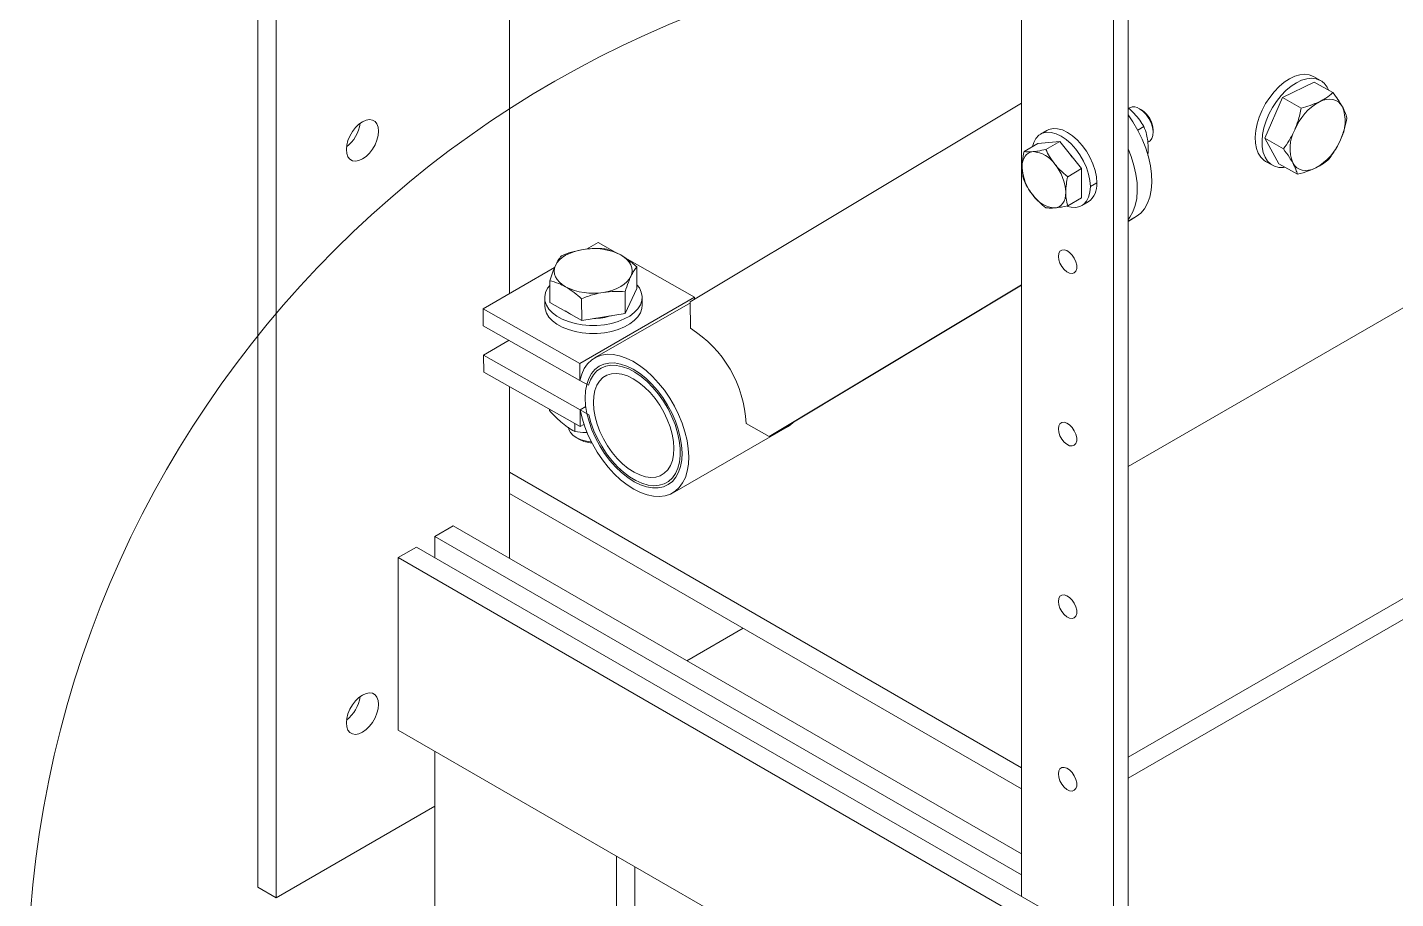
# Model space of a CAD drawing. Header units: millimetres. Extents: x 5983 to 6824, y 1301 to 1895.
# Drawn here: x 6618.8 to 6675, y 1690.2 to 1726 of the extents above; entities that cross this region are included whole.
import ezdxf

# ---------------------------------------------------------------- set-up
doc = ezdxf.new("R2010")
doc.units = ezdxf.units.MM
doc.linetypes.add('SLD-Sólida', pattern=[0])

msp = doc.modelspace()

# ---------------------------------------------------------------- linework, layer by layer
at = {"linetype": 'SLD-Sólida', "lineweight": 18}
for p, q in [((6628.27, 1799.948), (6628.27, 1690.715)), ((6629.019, 1799.517), (6629.019, 1690.283)), ((6659.607, 1690.341), (6659.607, 1784.924)), ((6663.977, 1783.093), (6663.977, 1687.819)), ((6663.378, 1782.748), (6663.378, 1688.164)), ((6663.977, 1707.971), (6762.137, 1764.624)), ((6772.665, 1758.78), (6663.977, 1696.051)), ((6772.665, 1757.914), (6663.977, 1695.185)), ((6638.597, 1732.431), (6638.597, 1715.07)), ((6670.811, 1723.985), (6670.596, 1723.881)), ((6671.022, 1724.048), (6670.811, 1723.985)), ((6671.224, 1724.068), (6671.022, 1724.048)), ((6671.41, 1724.045), (6671.224, 1724.068)), ((6671.506, 1723.908), (6671.305, 1723.888)), ((6671.577, 1723.98), (6671.41, 1724.045)), ((6671.693, 1723.885), (6671.506, 1723.908)), ((6671.868, 1723.815), (6671.585, 1723.975)), ((6669.968, 1723.353), (6669.783, 1723.118)), ((6670.169, 1723.562), (6669.968, 1723.353)), ((6670.38, 1723.739), (6670.169, 1723.562)), ((6670.452, 1723.402), (6670.251, 1723.193)), ((6670.309, 1723.118), (6671.612, 1723.751)), ((6670.596, 1723.881), (6670.38, 1723.739)), ((6670.663, 1723.579), (6670.452, 1723.402)), ((6670.878, 1723.721), (6670.663, 1723.579)), ((6671.094, 1723.825), (6670.878, 1723.721)), ((6671.305, 1723.888), (6671.094, 1723.825)), ((6671.612, 1723.751), (6672.378, 1723.317)), ((6671.86, 1723.82), (6671.693, 1723.885)), ((6659.607, 1722.888), (6646.015, 1714.734)), ((6669.616, 1722.863), (6669.472, 1722.593)), ((6669.579, 1721.442), (6670.309, 1723.118)), ((6669.783, 1723.118), (6669.616, 1722.863)), ((6670.065, 1722.958), (6669.899, 1722.703)), ((6670.251, 1723.193), (6670.065, 1722.958)), ((6670.309, 1723.118), (6671.075, 1722.684)), ((6671.828, 1722.944), (6671.974, 1723.004)), ((6671.974, 1723.004), (6672.117, 1723.039)), ((6672.117, 1723.039), (6672.254, 1723.05)), ((6672.254, 1723.05), (6672.381, 1723.036)), ((6672.381, 1723.036), (6672.499, 1722.996)), ((6672.499, 1722.996), (6672.603, 1722.933)), ((6672.603, 1722.933), (6672.693, 1722.847)), ((6672.693, 1722.847), (6672.766, 1722.739)), ((6664.17, 1722.114), (6663.977, 1722.399)), ((6664.039, 1722.695), (6663.997, 1722.67)), ((6664.529, 1722.603), (6664.439, 1722.655)), ((6664.439, 1722.655), (6664.58, 1722.553)), ((6664.58, 1722.553), (6664.712, 1722.417)), ((6664.712, 1722.417), (6664.826, 1722.255)), ((6664.826, 1722.255), (6664.917, 1722.076)), ((6669.355, 1722.314), (6669.267, 1722.034)), ((6669.472, 1722.593), (6669.355, 1722.314)), ((6669.755, 1722.433), (6669.638, 1722.154)), ((6669.899, 1722.703), (6669.755, 1722.433)), ((6632.152, 1721.716), (6632.048, 1721.535)), ((6632.277, 1721.879), (6632.152, 1721.716)), ((6632.417, 1722.016), (6632.277, 1721.879)), ((6632.563, 1722.12), (6632.417, 1722.016)), ((6632.71, 1722.185), (6632.563, 1722.12)), ((6632.85, 1722.209), (6632.71, 1722.185)), ((6632.975, 1722.191), (6632.85, 1722.209)), ((6633.079, 1722.13), (6632.975, 1722.191)), ((6633.158, 1722.031), (6633.079, 1722.13)), ((6633.207, 1721.898), (6633.158, 1722.031)), ((6633.223, 1721.738), (6633.207, 1721.898)), ((6633.207, 1721.559), (6633.223, 1721.738)), ((6660.646, 1721.768), (6660.382, 1721.615)), ((6660.63, 1721.692), (6660.459, 1721.652)), ((6660.819, 1721.685), (6660.63, 1721.692)), ((6660.723, 1721.805), (6660.646, 1721.768)), ((6660.894, 1721.844), (6660.723, 1721.805)), ((6661.021, 1721.631), (6660.819, 1721.685)), ((6661.083, 1721.837), (6660.894, 1721.844)), ((6661.285, 1721.783), (6661.083, 1721.837)), ((6661.492, 1721.684), (6661.285, 1721.783)), ((6661.7, 1721.543), (6661.492, 1721.684)), ((6664.373, 1721.768), (6664.17, 1722.114)), ((6664.623, 1721.924), (6664.368, 1721.777)), ((6664.549, 1721.408), (6664.373, 1721.768)), ((6664.917, 1722.076), (6664.977, 1721.893)), ((6664.977, 1721.893), (6665.004, 1721.717)), ((6665.004, 1721.717), (6664.995, 1721.559)), ((6665.005, 1721.675), (6665.005, 1721.778)), ((6669.21, 1721.758), (6669.186, 1721.493)), ((6669.267, 1722.034), (6669.21, 1721.758)), ((6669.55, 1721.874), (6669.493, 1721.598)), ((6669.638, 1722.154), (6669.55, 1721.874)), ((6631.92, 1721.156), (6631.904, 1720.977)), ((6631.969, 1721.345), (6631.92, 1721.156)), ((6632.048, 1721.535), (6631.969, 1721.345)), ((6632.975, 1720.999), (6633.079, 1721.18)), ((6633.079, 1721.18), (6633.158, 1721.37)), ((6633.158, 1721.37), (6633.207, 1721.559)), ((6660.276, 1721.23), (6659.706, 1720.901)), ((6660.103, 1721.271), (6660.055, 1721.103)), ((6660.192, 1721.439), (6660.103, 1721.271)), ((6660.311, 1721.567), (6660.192, 1721.439)), ((6661.172, 1721.311), (6660.276, 1721.23)), ((6660.459, 1721.652), (6660.311, 1721.567)), ((6661.172, 1721.311), (6660.601, 1720.981)), ((6661.229, 1721.532), (6661.021, 1721.631)), ((6662.068, 1720.196), (6661.172, 1721.311)), ((6661.436, 1721.391), (6661.229, 1721.532)), ((6661.638, 1721.212), (6661.436, 1721.391)), ((6661.827, 1721.001), (6661.638, 1721.212)), ((6661.902, 1721.364), (6661.7, 1721.543)), ((6662.091, 1721.153), (6661.902, 1721.364)), ((6662.262, 1720.916), (6662.091, 1721.153)), ((6664.696, 1721.043), (6664.549, 1721.408)), ((6664.785, 1721.278), (6664.839, 1721.309)), ((6664.875, 1721.334), (6664.839, 1721.309)), ((6664.951, 1721.428), (6664.875, 1721.334)), ((6664.995, 1721.559), (6664.951, 1721.428)), ((6669.186, 1721.493), (6669.195, 1721.246)), ((6669.195, 1721.246), (6669.237, 1721.022)), ((6669.493, 1721.598), (6669.469, 1721.333)), ((6669.469, 1721.333), (6669.478, 1721.086)), ((6669.579, 1721.442), (6670.345, 1721.008)), ((6670.153, 1720.399), (6669.579, 1721.442)), ((6631.904, 1720.977), (6631.92, 1720.816)), ((6631.92, 1720.816), (6631.969, 1720.684)), ((6631.969, 1720.684), (6632.048, 1720.584)), ((6632.048, 1720.584), (6632.152, 1720.524)), ((6632.417, 1720.53), (6632.563, 1720.595)), ((6632.563, 1720.595), (6632.71, 1720.699)), ((6632.71, 1720.699), (6632.85, 1720.836)), ((6632.85, 1720.836), (6632.975, 1720.999)), ((6659.656, 1720.508), (6659.694, 1720.614)), ((6659.694, 1720.614), (6659.746, 1720.706)), ((6659.746, 1720.706), (6659.811, 1720.781)), ((6659.811, 1720.781), (6659.888, 1720.838)), ((6659.888, 1720.838), (6659.976, 1720.876)), ((6659.976, 1720.876), (6660.074, 1720.895)), ((6661.59, 1720.79), (6661.685, 1720.672)), ((6661.998, 1720.764), (6661.827, 1721.001)), ((6662.146, 1720.508), (6661.998, 1720.764)), ((6662.41, 1720.661), (6662.262, 1720.916)), ((6662.529, 1720.394), (6662.41, 1720.661)), ((6664.097, 1720.697), (6663.977, 1721.003)), ((6664.213, 1720.331), (6664.097, 1720.697)), ((6664.811, 1720.676), (6664.696, 1721.043)), ((6664.893, 1720.315), (6664.811, 1720.676)), ((6669.237, 1721.022), (6669.311, 1720.827)), ((6669.311, 1720.827), (6669.415, 1720.664)), ((6669.415, 1720.664), (6669.546, 1720.539)), ((6669.478, 1721.086), (6669.52, 1720.862)), ((6669.52, 1720.862), (6669.594, 1720.667)), ((6669.546, 1720.539), (6669.614, 1720.495)), ((6669.594, 1720.667), (6669.698, 1720.504)), ((6632.152, 1720.524), (6632.277, 1720.505)), ((6632.277, 1720.505), (6632.417, 1720.53)), ((6659.626, 1720.258), (6659.633, 1720.388)), ((6659.633, 1720.388), (6659.656, 1720.508)), ((6662.068, 1720.196), (6661.497, 1719.867)), ((6662.068, 1719.002), (6662.068, 1720.196)), ((6662.265, 1720.242), (6662.146, 1720.508)), ((6662.354, 1719.972), (6662.265, 1720.242)), ((6662.618, 1720.125), (6662.529, 1720.394)), ((6662.672, 1719.861), (6662.618, 1720.125)), ((6664.295, 1719.969), (6664.213, 1720.331)), ((6664.94, 1719.964), (6664.893, 1720.315)), ((6669.614, 1720.495), (6669.897, 1720.335)), ((6669.698, 1720.504), (6669.829, 1720.378)), ((6669.829, 1720.378), (6669.986, 1720.292)), ((6669.986, 1720.292), (6670.163, 1720.248)), ((6670.153, 1720.399), (6670.919, 1719.965)), ((6670.163, 1720.248), (6670.357, 1720.247)), ((6670.357, 1720.247), (6670.409, 1720.253)), ((6670.807, 1720.321), (6670.733, 1720.429)), ((6670.897, 1720.235), (6670.807, 1720.321)), ((6671.001, 1720.171), (6670.897, 1720.235)), ((6671.118, 1720.132), (6671.001, 1720.171)), ((6671.246, 1720.118), (6671.118, 1720.132)), ((6671.382, 1720.128), (6671.246, 1720.118)), ((6671.525, 1720.164), (6671.382, 1720.128)), ((6671.672, 1720.224), (6671.525, 1720.164)), ((6662.408, 1719.708), (6662.354, 1719.972)), ((6662.426, 1719.458), (6662.408, 1719.708)), ((6662.408, 1719.228), (6662.426, 1719.458)), ((6662.69, 1719.61), (6662.426, 1719.458)), ((6662.69, 1719.61), (6662.672, 1719.861)), ((6664.342, 1719.618), (6664.295, 1719.969)), ((6664.353, 1719.284), (6664.342, 1719.618)), ((6664.928, 1719.316), (6664.952, 1719.629)), ((6664.952, 1719.629), (6664.94, 1719.964)), ((6661.349, 1718.867), (6661.297, 1718.776)), ((6661.387, 1718.974), (6661.349, 1718.867)), ((6661.409, 1719.093), (6661.387, 1718.974)), ((6661.417, 1719.224), (6661.409, 1719.093)), ((6662.068, 1719.002), (6661.497, 1718.673)), ((6662.146, 1718.731), (6662.265, 1718.859)), ((6662.265, 1718.859), (6662.354, 1719.026)), ((6662.354, 1719.026), (6662.408, 1719.228)), ((6664.27, 1718.684), (6664.329, 1718.971)), ((6664.329, 1718.971), (6664.353, 1719.284)), ((6664.775, 1718.774), (6664.869, 1719.03)), ((6664.869, 1719.03), (6664.928, 1719.316)), ((6661.067, 1718.605), (6660.969, 1718.586)), ((6661.155, 1718.644), (6661.067, 1718.605)), ((6661.232, 1718.701), (6661.155, 1718.644)), ((6661.297, 1718.776), (6661.232, 1718.701)), ((6661.485, 1718.65), (6661.638, 1718.613)), ((6661.638, 1718.613), (6661.827, 1718.606)), ((6661.827, 1718.606), (6661.998, 1718.645)), ((6661.998, 1718.645), (6662.146, 1718.731)), ((6662.075, 1718.682), (6662.339, 1718.835)), ((6664.05, 1718.208), (6664.176, 1718.428)), ((6664.176, 1718.428), (6664.27, 1718.684)), ((6664.305, 1718.23), (6664.491, 1718.371)), ((6664.491, 1718.371), (6664.648, 1718.553)), ((6664.648, 1718.553), (6664.775, 1718.774)), ((6663.977, 1718.033), (6664.305, 1718.23)), ((6664.305, 1718.23), (6663.977, 1718.04)), ((6663.977, 1718.114), (6664.05, 1718.208)), ((6640.76, 1716.551), (6640.898, 1716.641)), ((6640.898, 1716.641), (6641.056, 1716.721)), ((6641.056, 1716.721), (6641.23, 1716.788)), ((6641.23, 1716.788), (6641.417, 1716.842)), ((6641.417, 1716.842), (6641.616, 1716.882)), ((6642.23, 1717.167), (6641.762, 1716.897)), ((6642.23, 1717.167), (6643.021, 1716.719)), ((6643.161, 1716.654), (6643.299, 1716.565)), ((6661.115, 1716.599), (6661.132, 1716.718)), ((6661.132, 1716.718), (6661.181, 1716.806)), ((6661.181, 1716.806), (6661.257, 1716.858)), ((6661.257, 1716.858), (6661.355, 1716.866)), ((6661.355, 1716.866), (6661.464, 1716.832)), ((6661.464, 1716.832), (6661.576, 1716.757)), ((6661.576, 1716.757), (6661.681, 1716.65)), ((6661.681, 1716.65), (6661.769, 1716.518)), ((6640.446, 1716.137), (6637.516, 1714.446)), ((6640.43, 1715.992), (6640.443, 1716.111)), ((6640.443, 1716.111), (6640.484, 1716.229)), ((6640.484, 1716.229), (6640.552, 1716.343)), ((6640.552, 1716.343), (6640.644, 1716.45)), ((6640.644, 1716.45), (6640.76, 1716.551)), ((6643.299, 1716.565), (6643.415, 1716.466)), ((6643.339, 1716.539), (6646.19, 1714.925)), ((6643.415, 1716.466), (6643.508, 1716.359)), ((6643.508, 1716.359), (6643.575, 1716.246)), ((6643.575, 1716.246), (6643.616, 1716.129)), ((6643.616, 1716.129), (6643.63, 1716.01)), ((6643.823, 1715.277), (6643.815, 1716.167)), ((6661.132, 1716.461), (6661.115, 1716.599)), ((6661.181, 1716.316), (6661.132, 1716.461)), ((6661.257, 1716.176), (6661.181, 1716.316)), ((6661.355, 1716.055), (6661.257, 1716.176)), ((6661.464, 1715.963), (6661.355, 1716.055)), ((6661.769, 1716.518), (6661.832, 1716.374)), ((6661.832, 1716.374), (6661.865, 1716.231)), ((6661.865, 1716.101), (6661.832, 1715.996)), ((6661.865, 1716.231), (6661.865, 1716.101)), ((6640.253, 1714.711), (6640.246, 1715.6)), ((6640.443, 1715.873), (6640.43, 1715.992)), ((6640.484, 1715.756), (6640.443, 1715.873)), ((6640.552, 1715.643), (6640.484, 1715.756)), ((6640.644, 1715.536), (6640.552, 1715.643)), ((6640.76, 1715.437), (6640.644, 1715.536)), ((6643.415, 1715.551), (6643.299, 1715.451)), ((6643.508, 1715.659), (6643.415, 1715.551)), ((6643.575, 1715.773), (6643.508, 1715.659)), ((6643.616, 1715.89), (6643.575, 1715.773)), ((6643.63, 1716.01), (6643.616, 1715.89)), ((6661.576, 1715.908), (6661.464, 1715.963)), ((6661.681, 1715.895), (6661.576, 1715.908)), ((6661.769, 1715.926), (6661.681, 1715.895)), ((6661.832, 1715.996), (6661.769, 1715.926)), ((6640.077, 1715.118), (6640.04, 1714.944)), ((6640.04, 1714.944), (6640.051, 1714.769)), ((6640.159, 1715.287), (6640.077, 1715.118)), ((6640.248, 1715.406), (6640.159, 1715.287)), ((6640.898, 1715.348), (6640.76, 1715.437)), ((6646.19, 1714.925), (6641.476, 1712.204)), ((6642.642, 1715.159), (6642.444, 1715.12)), ((6642.83, 1715.213), (6642.642, 1715.159)), ((6643.004, 1715.28), (6642.83, 1715.213)), ((6643.161, 1715.36), (6643.004, 1715.28)), ((6643.299, 1715.451), (6643.161, 1715.36)), ((6643.344, 1714.255), (6643.337, 1715.144)), ((6643.344, 1714.255), (6643.823, 1715.277)), ((6643.923, 1715.3), (6643.821, 1715.435)), ((6644.003, 1715.131), (6643.923, 1715.3)), ((6644.037, 1714.957), (6644.003, 1715.131)), ((6644.025, 1714.782), (6644.037, 1714.957)), ((6644.041, 1714.595), (6644.039, 1714.923)), ((6646.19, 1714.925), (6646.19, 1714.839)), ((6649.246, 1709.209), (6659.607, 1715.425)), ((6649.844, 1709.555), (6659.607, 1715.411)), ((6641.476, 1712.204), (6637.516, 1714.446)), ((6637.522, 1713.751), (6637.516, 1714.446)), ((6640.039, 1714.89), (6640.041, 1714.562)), ((6640.041, 1714.562), (6640.054, 1714.441)), ((6640.051, 1714.769), (6640.108, 1714.597)), ((6640.054, 1714.441), (6640.111, 1714.269)), ((6640.108, 1714.597), (6640.211, 1714.433)), ((6640.211, 1714.433), (6640.356, 1714.28)), ((6640.253, 1714.711), (6641.56, 1713.972)), ((6641.56, 1713.972), (6641.552, 1714.861)), ((6646.016, 1714.698), (6642.089, 1712.432)), ((6643.713, 1714.291), (6643.861, 1714.445)), ((6643.861, 1714.445), (6643.965, 1714.61)), ((6643.965, 1714.61), (6644.025, 1714.782)), ((6643.968, 1714.282), (6644.027, 1714.454)), ((6644.027, 1714.454), (6644.041, 1714.595)), ((6646.015, 1714.734), (6646.024, 1713.647)), ((6640.111, 1714.269), (6640.213, 1714.105)), ((6640.213, 1714.105), (6640.359, 1713.951)), ((6640.356, 1714.28), (6640.541, 1714.141)), ((6640.359, 1713.951), (6640.543, 1713.813)), ((6640.541, 1714.141), (6640.76, 1714.02)), ((6640.543, 1713.813), (6640.763, 1713.692)), ((6640.76, 1714.02), (6641.01, 1713.921)), ((6641.06, 1714.251), (6640.876, 1714.359)), ((6641.01, 1713.921), (6641.284, 1713.844)), ((6641.099, 1714.233), (6641.06, 1714.251)), ((6641.284, 1713.844), (6641.576, 1713.792)), ((6641.56, 1713.972), (6643.344, 1714.255)), ((6642.487, 1713.795), (6642.779, 1713.849)), ((6642.779, 1713.849), (6643.054, 1713.927)), ((6643.054, 1713.927), (6643.305, 1714.029)), ((6643.305, 1714.029), (6643.527, 1714.151)), ((6643.308, 1713.701), (6643.529, 1713.823)), ((6643.527, 1714.151), (6643.713, 1714.291)), ((6643.529, 1713.823), (6643.716, 1713.963)), ((6643.716, 1713.963), (6643.863, 1714.117)), ((6643.863, 1714.117), (6643.968, 1714.282)), ((6641.481, 1711.509), (6637.522, 1713.751)), ((6640.763, 1713.692), (6641.013, 1713.592)), ((6641.013, 1713.592), (6641.287, 1713.516)), ((6641.287, 1713.516), (6641.578, 1713.464)), ((6641.576, 1713.792), (6641.878, 1713.766)), ((6641.578, 1713.464), (6641.881, 1713.438)), ((6641.878, 1713.766), (6642.184, 1713.767)), ((6641.881, 1713.438), (6642.187, 1713.439)), ((6642.184, 1713.767), (6642.487, 1713.795)), ((6642.187, 1713.439), (6642.49, 1713.467)), ((6642.49, 1713.467), (6642.782, 1713.521)), ((6642.782, 1713.521), (6643.057, 1713.599)), ((6643.057, 1713.599), (6643.308, 1713.701)), ((6638.579, 1713.153), (6637.532, 1712.548)), ((6637.532, 1712.548), (6637.537, 1711.853)), ((6641.491, 1710.306), (6637.532, 1712.548)), ((6641.476, 1712.204), (6641.481, 1711.509)), ((6641.803, 1712.193), (6641.665, 1711.999)), ((6641.968, 1712.351), (6641.803, 1712.193)), ((6642.158, 1712.469), (6641.968, 1712.351)), ((6642.371, 1712.546), (6642.158, 1712.469)), ((6642.27, 1712.088), (6642.464, 1712.176)), ((6642.603, 1712.58), (6642.371, 1712.546)), ((6642.464, 1712.176), (6642.678, 1712.221)), ((6642.76, 1712.132), (6642.546, 1712.096)), ((6642.852, 1712.572), (6642.603, 1712.58)), ((6642.678, 1712.221), (6642.91, 1712.223)), ((6642.991, 1712.124), (6642.76, 1712.132)), ((6643.112, 1712.521), (6642.852, 1712.572)), ((6642.91, 1712.223), (6643.156, 1712.18)), ((6643.235, 1712.072), (6642.991, 1712.124)), ((6643.381, 1712.427), (6643.112, 1712.521)), ((6643.156, 1712.18), (6643.41, 1712.095)), ((6643.654, 1712.293), (6643.381, 1712.427)), ((6643.928, 1712.121), (6643.654, 1712.293)), ((6644.199, 1711.912), (6643.928, 1712.121)), ((6641.497, 1709.611), (6637.537, 1711.853)), ((6641.558, 1711.769), (6641.481, 1711.509)), ((6641.665, 1711.999), (6641.558, 1711.769)), ((6641.764, 1711.345), (6641.845, 1711.583)), ((6641.845, 1711.583), (6641.958, 1711.789)), ((6642.037, 1711.735), (6641.923, 1711.538)), ((6641.958, 1711.789), (6642.1, 1711.958)), ((6642.181, 1711.896), (6642.037, 1711.735)), ((6642.1, 1711.958), (6642.27, 1712.088)), ((6642.351, 1712.017), (6642.181, 1711.896)), ((6642.29, 1711.484), (6642.43, 1711.623)), ((6642.546, 1712.096), (6642.351, 1712.017)), ((6642.43, 1711.623), (6642.595, 1711.722)), ((6642.595, 1711.722), (6642.782, 1711.779)), ((6642.782, 1711.779), (6642.988, 1711.793)), ((6642.988, 1711.793), (6643.208, 1711.764)), ((6643.208, 1711.764), (6643.438, 1711.692)), ((6643.486, 1711.978), (6643.235, 1712.072)), ((6643.41, 1712.095), (6643.67, 1711.967)), ((6643.438, 1711.692), (6643.673, 1711.578)), ((6643.741, 1711.842), (6643.486, 1711.978)), ((6643.67, 1711.967), (6643.929, 1711.801)), ((6643.673, 1711.578), (6643.908, 1711.425)), ((6643.996, 1711.668), (6643.741, 1711.842)), ((6643.929, 1711.801), (6644.185, 1711.598)), ((6644.244, 1711.458), (6643.996, 1711.668)), ((6644.185, 1711.598), (6644.432, 1711.361)), ((6644.462, 1711.671), (6644.199, 1711.912)), ((6644.713, 1711.399), (6644.462, 1711.671)), ((6638.597, 1711.253), (6638.597, 1704.208)), ((6638.597, 1711.253), (6638.597, 1707.739)), ((6641.84, 1711.307), (6641.481, 1711.509)), ((6641.701, 1710.786), (6641.715, 1711.078)), ((6641.715, 1711.078), (6641.764, 1711.345)), ((6641.923, 1711.538), (6641.84, 1711.307)), ((6642.051, 1710.86), (6642.099, 1711.098)), ((6642.099, 1711.098), (6642.179, 1711.308)), ((6642.179, 1711.308), (6642.29, 1711.484)), ((6643.908, 1711.425), (6644.139, 1711.237)), ((6644.139, 1711.237), (6644.361, 1711.016)), ((6644.483, 1711.216), (6644.244, 1711.458)), ((6644.361, 1711.016), (6644.569, 1710.768)), ((6644.432, 1711.361), (6644.666, 1711.096)), ((6644.708, 1710.946), (6644.483, 1711.216)), ((6644.666, 1711.096), (6644.884, 1710.806)), ((6644.95, 1711.103), (6644.713, 1711.399)), ((6645.168, 1710.785), (6644.95, 1711.103)), ((6641.491, 1710.306), (6641.724, 1710.441)), ((6641.72, 1710.476), (6641.701, 1710.786)), ((6641.773, 1710.151), (6641.72, 1710.476)), ((6642.036, 1710.596), (6642.051, 1710.86)), ((6642.055, 1710.314), (6642.036, 1710.596)), ((6644.569, 1710.768), (6644.759, 1710.497)), ((6644.915, 1710.653), (6644.708, 1710.946)), ((6644.759, 1710.497), (6644.927, 1710.209)), ((6644.884, 1710.806), (6645.081, 1710.496)), ((6645.099, 1710.343), (6644.915, 1710.653)), ((6645.081, 1710.496), (6645.254, 1710.172)), ((6645.364, 1710.45), (6645.168, 1710.785)), ((6645.536, 1710.104), (6645.364, 1710.45)), ((6640.233, 1710.327), (6640.234, 1710.275)), ((6641.491, 1710.306), (6641.573, 1709.957)), ((6641.491, 1710.306), (6641.849, 1710.103)), ((6641.497, 1709.611), (6641.491, 1710.306)), ((6641.573, 1709.957), (6641.685, 1709.603)), ((6641.859, 1709.818), (6641.773, 1710.151)), ((6641.849, 1710.103), (6641.937, 1709.776)), ((6642.108, 1710.018), (6642.055, 1710.314)), ((6642.192, 1709.715), (6642.108, 1710.018)), ((6644.927, 1710.209), (6645.07, 1709.91)), ((6645.07, 1709.91), (6645.185, 1709.606)), ((6645.259, 1710.021), (6645.099, 1710.343)), ((6645.254, 1710.172), (6645.401, 1709.839)), ((6645.391, 1709.693), (6645.259, 1710.021)), ((6645.68, 1709.752), (6645.536, 1710.104)), ((6641.015, 1709.592), (6641.031, 1709.491)), ((6641.031, 1709.491), (6641.095, 1709.365)), ((6641.095, 1709.365), (6641.205, 1709.25)), ((6641.272, 1709.739), (6641.275, 1709.409)), ((6641.651, 1709.7), (6641.497, 1709.611)), ((6641.685, 1709.603), (6641.827, 1709.25)), ((6641.977, 1709.482), (6641.859, 1709.818)), ((6641.937, 1709.776), (6642.056, 1709.446)), ((6642.123, 1709.149), (6641.977, 1709.482)), ((6642.056, 1709.446), (6642.203, 1709.12)), ((6642.307, 1709.411), (6642.192, 1709.715)), ((6642.45, 1709.112), (6642.307, 1709.411)), ((6645.185, 1709.606), (6645.269, 1709.303)), ((6645.288, 1706.889), (6650.002, 1709.61)), ((6645.493, 1709.363), (6645.391, 1709.693)), ((6645.401, 1709.839), (6645.518, 1709.504)), ((6645.563, 1709.04), (6645.493, 1709.363)), ((6645.518, 1709.504), (6645.604, 1709.171)), ((6645.796, 1709.398), (6645.68, 1709.752)), ((6645.88, 1709.048), (6645.796, 1709.398)), ((6648.308, 1709.74), (6649.246, 1709.209)), ((6649.844, 1709.555), (6649.246, 1709.209)), ((6650.002, 1709.61), (6650.107, 1709.679)), ((6650.107, 1709.679), (6650.232, 1709.788)), ((6661.115, 1709.521), (6661.132, 1709.64)), ((6661.132, 1709.383), (6661.115, 1709.521)), ((6661.132, 1709.64), (6661.181, 1709.729)), ((6661.181, 1709.238), (6661.132, 1709.383)), ((6661.181, 1709.729), (6661.257, 1709.78)), ((6661.257, 1709.78), (6661.355, 1709.789)), ((6661.355, 1709.789), (6661.464, 1709.754)), ((6661.464, 1709.754), (6661.576, 1709.68)), ((6661.576, 1709.68), (6661.681, 1709.572)), ((6661.681, 1709.572), (6661.769, 1709.44)), ((6661.769, 1709.44), (6661.832, 1709.297)), ((6641.205, 1709.25), (6641.356, 1709.151)), ((6641.32, 1709.17), (6641.465, 1709.087)), ((6641.356, 1709.151), (6641.54, 1709.073)), ((6641.54, 1709.073), (6641.751, 1709.02)), ((6641.751, 1709.02), (6641.948, 1708.995)), ((6641.827, 1709.25), (6641.996, 1708.903)), ((6641.996, 1708.903), (6642.19, 1708.567)), ((6642.296, 1708.826), (6642.123, 1709.149)), ((6642.203, 1709.12), (6642.378, 1708.804)), ((6642.493, 1708.516), (6642.296, 1708.826)), ((6642.378, 1708.804), (6642.575, 1708.503)), ((6642.619, 1708.824), (6642.45, 1709.112)), ((6642.809, 1708.554), (6642.619, 1708.824)), ((6645.269, 1709.303), (6645.322, 1709.008)), ((6645.322, 1709.008), (6645.341, 1708.725)), ((6645.599, 1708.727), (6645.563, 1709.04)), ((6645.604, 1709.171), (6645.657, 1708.846)), ((6645.657, 1708.846), (6645.676, 1708.535)), ((6645.932, 1708.707), (6645.88, 1709.048)), ((6661.257, 1709.099), (6661.181, 1709.238)), ((6661.355, 1708.978), (6661.257, 1709.099)), ((6661.464, 1708.886), (6661.355, 1708.978)), ((6661.576, 1708.831), (6661.464, 1708.886)), ((6661.681, 1708.818), (6661.576, 1708.831)), ((6661.769, 1708.848), (6661.681, 1708.818)), ((6661.832, 1708.919), (6661.769, 1708.848)), ((6661.832, 1709.297), (6661.865, 1709.153)), ((6661.865, 1709.024), (6661.832, 1708.919)), ((6661.865, 1709.153), (6661.865, 1709.024)), ((6642.19, 1708.567), (6642.406, 1708.248)), ((6642.406, 1708.248), (6642.641, 1707.949)), ((6642.711, 1708.226), (6642.493, 1708.516)), ((6642.575, 1708.503), (6642.792, 1708.223)), ((6642.945, 1707.96), (6642.711, 1708.226)), ((6642.792, 1708.223), (6643.025, 1707.968)), ((6643.017, 1708.305), (6642.809, 1708.554)), ((6643.238, 1708.085), (6643.017, 1708.305)), ((6645.278, 1708.223), (6645.198, 1708.013)), ((6645.326, 1708.462), (6645.278, 1708.223)), ((6645.341, 1708.725), (6645.326, 1708.462)), ((6645.57, 1708.156), (6645.601, 1708.43)), ((6645.601, 1708.43), (6645.599, 1708.727)), ((6645.662, 1708.244), (6645.614, 1707.977)), ((6645.676, 1708.535), (6645.662, 1708.244)), ((6645.951, 1708.38), (6645.932, 1708.707)), ((6645.937, 1708.071), (6645.951, 1708.38)), ((6659.607, 1695.614), (6638.597, 1707.739)), ((6638.597, 1707.739), (6638.597, 1706.874)), ((6642.641, 1707.949), (6642.892, 1707.675)), ((6642.892, 1707.675), (6643.154, 1707.43)), ((6643.192, 1707.724), (6642.945, 1707.96)), ((6643.025, 1707.968), (6643.27, 1707.743)), ((6643.448, 1707.521), (6643.192, 1707.724)), ((6643.469, 1707.896), (6643.238, 1708.085)), ((6643.27, 1707.743), (6643.522, 1707.552)), ((6643.704, 1707.744), (6643.469, 1707.896)), ((6643.939, 1707.63), (6643.704, 1707.744)), ((6644.169, 1707.558), (6643.939, 1707.63)), ((6644.948, 1707.698), (6644.782, 1707.599)), ((6645.087, 1707.837), (6644.948, 1707.698)), ((6645.198, 1708.013), (6645.087, 1707.837)), ((6645.28, 1707.51), (6645.408, 1707.692)), ((6645.408, 1707.692), (6645.505, 1707.908)), ((6645.532, 1707.738), (6645.42, 1707.533)), ((6645.505, 1707.908), (6645.57, 1708.156)), ((6645.614, 1707.977), (6645.532, 1707.738)), ((6645.811, 1707.529), (6645.89, 1707.787)), ((6645.89, 1707.787), (6645.937, 1708.071)), ((6643.154, 1707.43), (6643.424, 1707.219)), ((6643.424, 1707.219), (6643.697, 1707.043)), ((6643.707, 1707.354), (6643.448, 1707.521)), ((6643.522, 1707.552), (6643.778, 1707.399)), ((6643.967, 1707.227), (6643.707, 1707.354)), ((6643.778, 1707.399), (6644.031, 1707.286)), ((6644.221, 1707.141), (6643.967, 1707.227)), ((6644.031, 1707.286), (6644.279, 1707.215)), ((6644.389, 1707.528), (6644.169, 1707.558)), ((6644.467, 1707.099), (6644.221, 1707.141)), ((6644.279, 1707.215), (6644.516, 1707.188)), ((6644.595, 1707.542), (6644.389, 1707.528)), ((6644.699, 1707.1), (6644.467, 1707.099)), ((6644.516, 1707.188), (6644.739, 1707.204)), ((6644.782, 1707.599), (6644.595, 1707.542)), ((6644.914, 1707.146), (6644.699, 1707.1)), ((6644.739, 1707.204), (6644.942, 1707.264)), ((6645.108, 1707.234), (6644.914, 1707.146)), ((6644.942, 1707.264), (6645.124, 1707.367)), ((6645.277, 1707.364), (6645.108, 1707.234)), ((6645.124, 1707.367), (6645.28, 1707.51)), ((6645.42, 1707.533), (6645.277, 1707.364)), ((6645.393, 1706.958), (6645.56, 1707.112)), ((6645.56, 1707.112), (6645.7, 1707.303)), ((6645.7, 1707.303), (6645.811, 1707.529)), ((6638.597, 1706.874), (6638.597, 1704.208)), ((6659.607, 1694.748), (6638.597, 1706.874)), ((6643.697, 1707.043), (6643.971, 1706.905)), ((6643.971, 1706.905), (6644.24, 1706.808)), ((6644.24, 1706.808), (6644.502, 1706.753)), ((6644.502, 1706.753), (6644.751, 1706.74)), ((6644.751, 1706.74), (6644.985, 1706.771)), ((6644.985, 1706.771), (6645.2, 1706.844)), ((6645.2, 1706.844), (6645.393, 1706.958)), ((6635.538, 1705.108), (6636.288, 1705.541)), ((6659.607, 1692.082), (6636.288, 1705.541)), ((6659.607, 1691.217), (6635.538, 1705.108)), ((6635.538, 1705.108), (6635.538, 1704.232)), ((6634.03, 1704.237), (6634.779, 1704.67)), ((6672.491, 1682.905), (6634.779, 1704.67)), ((6671.742, 1682.472), (6634.03, 1704.237)), ((6634.03, 1704.237), (6634.03, 1697.16)), ((6661.132, 1702.563), (6661.181, 1702.651)), ((6661.181, 1702.651), (6661.257, 1702.702)), ((6661.257, 1702.702), (6661.355, 1702.711)), ((6661.355, 1702.711), (6661.464, 1702.677)), ((6661.464, 1702.677), (6661.576, 1702.602)), ((6661.576, 1702.602), (6661.681, 1702.495)), ((6661.115, 1702.444), (6661.132, 1702.563)), ((6661.132, 1702.306), (6661.115, 1702.444)), ((6661.181, 1702.161), (6661.132, 1702.306)), ((6661.257, 1702.021), (6661.181, 1702.161)), ((6661.355, 1701.9), (6661.257, 1702.021)), ((6661.681, 1702.495), (6661.769, 1702.363)), ((6661.769, 1702.363), (6661.832, 1702.219)), ((6661.832, 1702.219), (6661.865, 1702.076)), ((6661.865, 1702.076), (6661.865, 1701.946)), ((6661.464, 1701.808), (6661.355, 1701.9)), ((6661.576, 1701.753), (6661.464, 1701.808)), ((6661.681, 1701.74), (6661.576, 1701.753)), ((6661.769, 1701.77), (6661.681, 1701.74)), ((6661.832, 1701.841), (6661.769, 1701.77)), ((6661.865, 1701.946), (6661.832, 1701.841)), ((6645.872, 1700.009), (6648.182, 1701.342)), ((6632.71, 1698.666), (6632.563, 1698.6)), ((6632.85, 1698.69), (6632.71, 1698.666)), ((6632.975, 1698.672), (6632.85, 1698.69)), ((6633.079, 1698.611), (6632.975, 1698.672)), ((6632.152, 1698.197), (6632.048, 1698.016)), ((6632.277, 1698.36), (6632.152, 1698.197)), ((6632.417, 1698.496), (6632.277, 1698.36)), ((6632.563, 1698.6), (6632.417, 1698.496)), ((6633.158, 1698.512), (6633.079, 1698.611)), ((6633.207, 1698.379), (6633.158, 1698.512)), ((6633.223, 1698.219), (6633.207, 1698.379)), ((6633.207, 1698.04), (6633.223, 1698.219)), ((6631.92, 1697.636), (6631.904, 1697.457)), ((6631.969, 1697.826), (6631.92, 1697.636)), ((6632.048, 1698.016), (6631.969, 1697.826)), ((6632.975, 1697.48), (6633.079, 1697.661)), ((6633.079, 1697.661), (6633.158, 1697.851)), ((6633.158, 1697.851), (6633.207, 1698.04)), ((6631.904, 1697.457), (6631.92, 1697.297)), ((6631.92, 1697.297), (6631.969, 1697.164)), ((6631.969, 1697.164), (6632.048, 1697.065)), ((6632.048, 1697.065), (6632.152, 1697.005)), ((6632.152, 1697.005), (6632.277, 1696.986)), ((6632.277, 1696.986), (6632.417, 1697.01)), ((6632.417, 1697.01), (6632.563, 1697.076)), ((6632.563, 1697.076), (6632.71, 1697.18)), ((6632.71, 1697.18), (6632.85, 1697.317)), ((6632.85, 1697.317), (6632.975, 1697.48)), ((6634.03, 1697.16), (6655.714, 1684.645)), ((6635.538, 1696.289), (6635.538, 1682.188)), ((6661.115, 1695.366), (6661.132, 1695.485)), ((6661.132, 1695.228), (6661.115, 1695.366)), ((6661.132, 1695.485), (6661.181, 1695.574)), ((6661.181, 1695.574), (6661.257, 1695.625)), ((6661.257, 1695.625), (6661.355, 1695.634)), ((6661.355, 1695.634), (6661.464, 1695.599)), ((6661.464, 1695.599), (6661.576, 1695.525)), ((6661.576, 1695.525), (6661.681, 1695.417)), ((6661.681, 1695.417), (6661.769, 1695.285)), ((6661.769, 1695.285), (6661.832, 1695.141)), ((6661.181, 1695.083), (6661.132, 1695.228)), ((6661.257, 1694.944), (6661.181, 1695.083)), ((6661.355, 1694.823), (6661.257, 1694.944)), ((6661.464, 1694.731), (6661.355, 1694.823)), ((6661.576, 1694.676), (6661.464, 1694.731)), ((6661.832, 1694.764), (6661.769, 1694.693)), ((6661.832, 1695.141), (6661.865, 1694.998)), ((6661.865, 1694.868), (6661.832, 1694.764)), ((6661.865, 1694.998), (6661.865, 1694.868)), ((6661.681, 1694.663), (6661.576, 1694.676)), ((6661.769, 1694.693), (6661.681, 1694.663)), ((6635.538, 1694.045), (6629.019, 1690.283)), ((6642.986, 1677.889), (6642.986, 1691.991)), ((6643.736, 1678.322), (6643.736, 1691.558)), ((6629.019, 1690.283), (6628.27, 1690.715))]:
    msp.add_line(p, q, dxfattribs=at)
msp.add_circle((6661.908, 1686.406), 43.092, dxfattribs=at)
for centre, radius, start, end in [((6671.466, 1723.14), 0.786, 20.71, 59.8807), ((6672.961, 1720.921), 2.319, 119.2733, 158.0182), ((6664.207, 1722.348), 0.385, 52.9045, 115.7937), ((6663.986, 1721.74), 1.019, 2.1313, 57.8687), ((6671.249, 1722.143), 1.63, 332.0268, 21.4265), ((6631.008, 1722.255), 1.473, 307.7557, 352.2619), ((6672.25, 1721.024), 1.63, 152.0268, 201.4265), ((6670.538, 1722.247), 2.319, 299.2733, 338.0182), ((6660.005, 1719.741), 1.156, 33.4348, 86.5828), ((6661.568, 1720.347), 1.944, 182.6376, 219.7722), ((6659.475, 1719.134), 1.944, 2.6376, 39.7722), ((6661.843, 1719.526), 0.851, 305.6457, 5.6618), ((6661.038, 1719.74), 1.156, 213.4348, 266.5828), ((6642.046, 1714.449), 2.471, 63.1718, 100.0262), ((6642.014, 1717.553), 2.471, 243.1718, 280.0262), ((6642.04, 1716.468), 2.419, 270.255, 287.7769), ((6642.041, 1716.49), 2.429, 272.1632, 285.8687), ((6643.398, 1709.49), 4.917, 2.9145, 57.7135), ((6642.033, 1710.143), 1.2, 241.7118, 267.1779), ((6631.008, 1698.736), 1.473, 307.7557, 352.2619)]:
    msp.add_arc(centre, radius, start, end, dxfattribs=at)
for points, knots in [([(6671.828, 1722.944), (6671.703, 1722.89), (6671.471, 1722.789), (6671.201, 1722.717), (6671.075, 1722.684)], [0, 0, 0, 0, 0.53526, 1, 1, 1, 1]), ([(6672.378, 1723.317), (6672.286, 1723.238), (6672.128, 1723.103), (6671.916, 1722.991), (6671.828, 1722.944)], [0, 0, 0, 0, 0.581944, 1, 1, 1, 1]), ([(6672.766, 1722.739), (6672.708, 1722.837), (6672.6, 1723.02), (6672.448, 1723.223), (6672.378, 1723.317)], [0, 0, 0, 0, 0.53526, 1, 1, 1, 1]), ([(6663.977, 1722.684), (6663.985, 1722.678), (6664.076, 1722.613), (6664.153, 1722.535), (6664.221, 1722.465)], [0, 0, 0, 0, 0.094164, 1, 1, 1, 1]), ([(6664.221, 1722.465), (6664.304, 1722.373), (6664.459, 1722.2), (6664.571, 1722.012), (6664.623, 1721.924)], [0, 0, 0, 0, 0.53526, 1, 1, 1, 1]), ([(6671.075, 1722.684), (6671.038, 1722.506), (6670.974, 1722.199), (6670.859, 1721.91), (6670.811, 1721.789)], [0, 0, 0, 0, 0.581944, 1, 1, 1, 1]), ([(6672.688, 1721.379), (6672.749, 1721.534), (6672.861, 1721.825), (6672.923, 1722.132), (6672.952, 1722.274)], [0, 0, 0, 0, 0.53526, 1, 1, 1, 1]), ([(6672.952, 1722.274), (6672.93, 1722.355), (6672.892, 1722.495), (6672.803, 1722.667), (6672.766, 1722.739)], [0, 0, 0, 0, 0.581944, 1, 1, 1, 1]), ([(6664.623, 1721.924), (6664.664, 1721.818), (6664.734, 1721.635), (6664.768, 1721.423), (6664.782, 1721.335)], [0, 0, 0, 0, 0.581944, 1, 1, 1, 1]), ([(6670.811, 1721.789), (6670.739, 1721.64), (6670.604, 1721.363), (6670.428, 1721.12), (6670.345, 1721.008)], [0, 0, 0, 0, 0.53526, 1, 1, 1, 1]), ([(6664.782, 1721.335), (6664.792, 1721.217), (6664.808, 1721.022), (6664.792, 1720.814), (6664.785, 1720.732)], [0, 0, 0, 0, 0.603262, 1, 1, 1, 1]), ([(6672.223, 1720.598), (6672.325, 1720.74), (6672.501, 1720.983), (6672.633, 1721.262), (6672.688, 1721.379)], [0, 0, 0, 0, 0.581944, 1, 1, 1, 1]), ([(6659.706, 1720.901), (6659.68, 1720.772), (6659.636, 1720.55), (6659.629, 1720.344), (6659.626, 1720.258)], [0, 0, 0, 0, 0.581944, 1, 1, 1, 1]), ([(6660.074, 1720.895), (6659.997, 1720.89), (6659.854, 1720.882), (6659.753, 1720.895), (6659.706, 1720.901)], [0, 0, 0, 0, 0.53526, 1, 1, 1, 1]), ([(6660.601, 1720.981), (6660.49, 1720.959), (6660.298, 1720.92), (6660.14, 1720.902), (6660.074, 1720.895)], [0, 0, 0, 0, 0.581944, 1, 1, 1, 1]), ([(6660.969, 1720.378), (6660.893, 1720.482), (6660.75, 1720.676), (6660.648, 1720.884), (6660.601, 1720.981)], [0, 0, 0, 0, 0.53526, 1, 1, 1, 1]), ([(6670.345, 1721.008), (6670.433, 1720.89), (6670.583, 1720.687), (6670.689, 1720.505), (6670.733, 1720.429)], [0, 0, 0, 0, 0.581944, 1, 1, 1, 1]), ([(6671.672, 1720.224), (6671.784, 1720.285), (6671.994, 1720.398), (6672.15, 1720.535), (6672.223, 1720.598)], [0, 0, 0, 0, 0.53526, 1, 1, 1, 1]), ([(6659.626, 1720.258), (6659.63, 1720.152), (6659.639, 1719.955), (6659.685, 1719.785), (6659.706, 1719.707)], [0, 0, 0, 0, 0.53526, 1, 1, 1, 1]), ([(6661.497, 1719.867), (6661.386, 1719.959), (6661.194, 1720.116), (6661.036, 1720.301), (6660.969, 1720.378)], [0, 0, 0, 0, 0.581944, 1, 1, 1, 1]), ([(6670.733, 1720.429), (6670.779, 1720.338), (6670.866, 1720.167), (6670.902, 1720.029), (6670.919, 1719.965)], [0, 0, 0, 0, 0.53526, 1, 1, 1, 1]), ([(6670.919, 1719.965), (6671.076, 1720.007), (6671.347, 1720.079), (6671.576, 1720.181), (6671.672, 1720.224)], [0, 0, 0, 0, 0.581944, 1, 1, 1, 1]), ([(6659.706, 1719.707), (6659.765, 1719.585), (6659.868, 1719.377), (6660.013, 1719.184), (6660.074, 1719.103)], [0, 0, 0, 0, 0.581944, 1, 1, 1, 1]), ([(6661.417, 1719.224), (6661.422, 1719.335), (6661.431, 1719.542), (6661.476, 1719.764), (6661.497, 1719.867)], [0, 0, 0, 0, 0.53526, 1, 1, 1, 1]), ([(6660.074, 1719.103), (6660.16, 1719.005), (6660.32, 1718.821), (6660.512, 1718.665), (6660.601, 1718.592)], [0, 0, 0, 0, 0.53526, 1, 1, 1, 1]), ([(6661.497, 1718.673), (6661.471, 1718.772), (6661.427, 1718.943), (6661.42, 1719.141), (6661.417, 1719.224)], [0, 0, 0, 0, 0.581944, 1, 1, 1, 1]), ([(6660.601, 1718.592), (6660.661, 1718.585), (6660.764, 1718.573), (6660.909, 1718.582), (6660.969, 1718.586)], [0, 0, 0, 0, 0.581944, 1, 1, 1, 1]), ([(6660.969, 1718.586), (6661.055, 1718.596), (6661.216, 1718.615), (6661.408, 1718.654), (6661.497, 1718.673)], [0, 0, 0, 0, 0.53526, 1, 1, 1, 1]), ([(6640.724, 1716.623), (6640.678, 1716.563), (6640.599, 1716.46), (6640.518, 1716.297), (6640.484, 1716.229)], [0, 0, 0, 0, 0.581944, 1, 1, 1, 1]), ([(6641.616, 1716.882), (6641.454, 1716.849), (6641.152, 1716.789), (6640.86, 1716.676), (6640.724, 1716.623)], [0, 0, 0, 0, 0.53526, 1, 1, 1, 1]), ([(6642.509, 1716.906), (6642.338, 1716.917), (6642.044, 1716.936), (6641.742, 1716.898), (6641.616, 1716.882)], [0, 0, 0, 0, 0.581944, 1, 1, 1, 1]), ([(6643.161, 1716.654), (6643.043, 1716.714), (6642.821, 1716.826), (6642.608, 1716.881), (6642.509, 1716.906)], [0, 0, 0, 0, 0.53526, 1, 1, 1, 1]), ([(6643.815, 1716.167), (6643.69, 1716.275), (6643.475, 1716.462), (6643.254, 1716.597), (6643.161, 1716.654)], [0, 0, 0, 0, 0.581944, 1, 1, 1, 1]), ([(6640.484, 1716.229), (6640.441, 1716.129), (6640.36, 1715.943), (6640.282, 1715.709), (6640.246, 1715.6)], [0, 0, 0, 0, 0.5352597, 1, 1, 1, 1]), ([(6643.575, 1715.773), (6643.619, 1715.858), (6643.7, 1716.019), (6643.779, 1716.12), (6643.815, 1716.167)], [0, 0, 0, 0, 0.53526, 1, 1, 1, 1]), ([(6640.246, 1715.6), (6640.371, 1715.568), (6640.585, 1715.511), (6640.806, 1715.396), (6640.898, 1715.348)], [0, 0, 0, 0, 0.581944, 1, 1, 1, 1]), ([(6643.337, 1715.144), (6643.382, 1715.28), (6643.46, 1715.513), (6643.541, 1715.696), (6643.575, 1715.773)], [0, 0, 0, 0, 0.581944, 1, 1, 1, 1]), ([(6640.898, 1715.348), (6641.017, 1715.274), (6641.238, 1715.136), (6641.453, 1714.948), (6641.552, 1714.861)], [0, 0, 0, 0, 0.53526, 1, 1, 1, 1]), ([(6641.552, 1714.861), (6641.723, 1714.926), (6642.015, 1715.037), (6642.317, 1715.095), (6642.444, 1715.12)], [0, 0, 0, 0, 0.581944, 1, 1, 1, 1]), ([(6642.444, 1715.12), (6642.606, 1715.138), (6642.908, 1715.173), (6643.201, 1715.153), (6643.337, 1715.144)], [0, 0, 0, 0, 0.5352597, 1, 1, 1, 1]), ([(6641.275, 1709.409), (6641.174, 1709.467), (6640.983, 1709.577), (6640.715, 1709.788), (6640.468, 1710.018), (6640.315, 1710.186), (6640.234, 1710.275)], [0, 0, 0, 0, 0.2941502, 0.5552845, 0.7644931, 1, 1, 1, 1]), ([(6641.788, 1709.371), (6641.761, 1709.371), (6641.588, 1709.372), (6641.418, 1709.392), (6641.275, 1709.409)], [0, 0, 0, 0, 0.15719, 1, 1, 1, 1])]:
    msp.add_open_spline(points, degree=3, knots=knots, dxfattribs=at)

doc.saveas('drawing.dxf')
